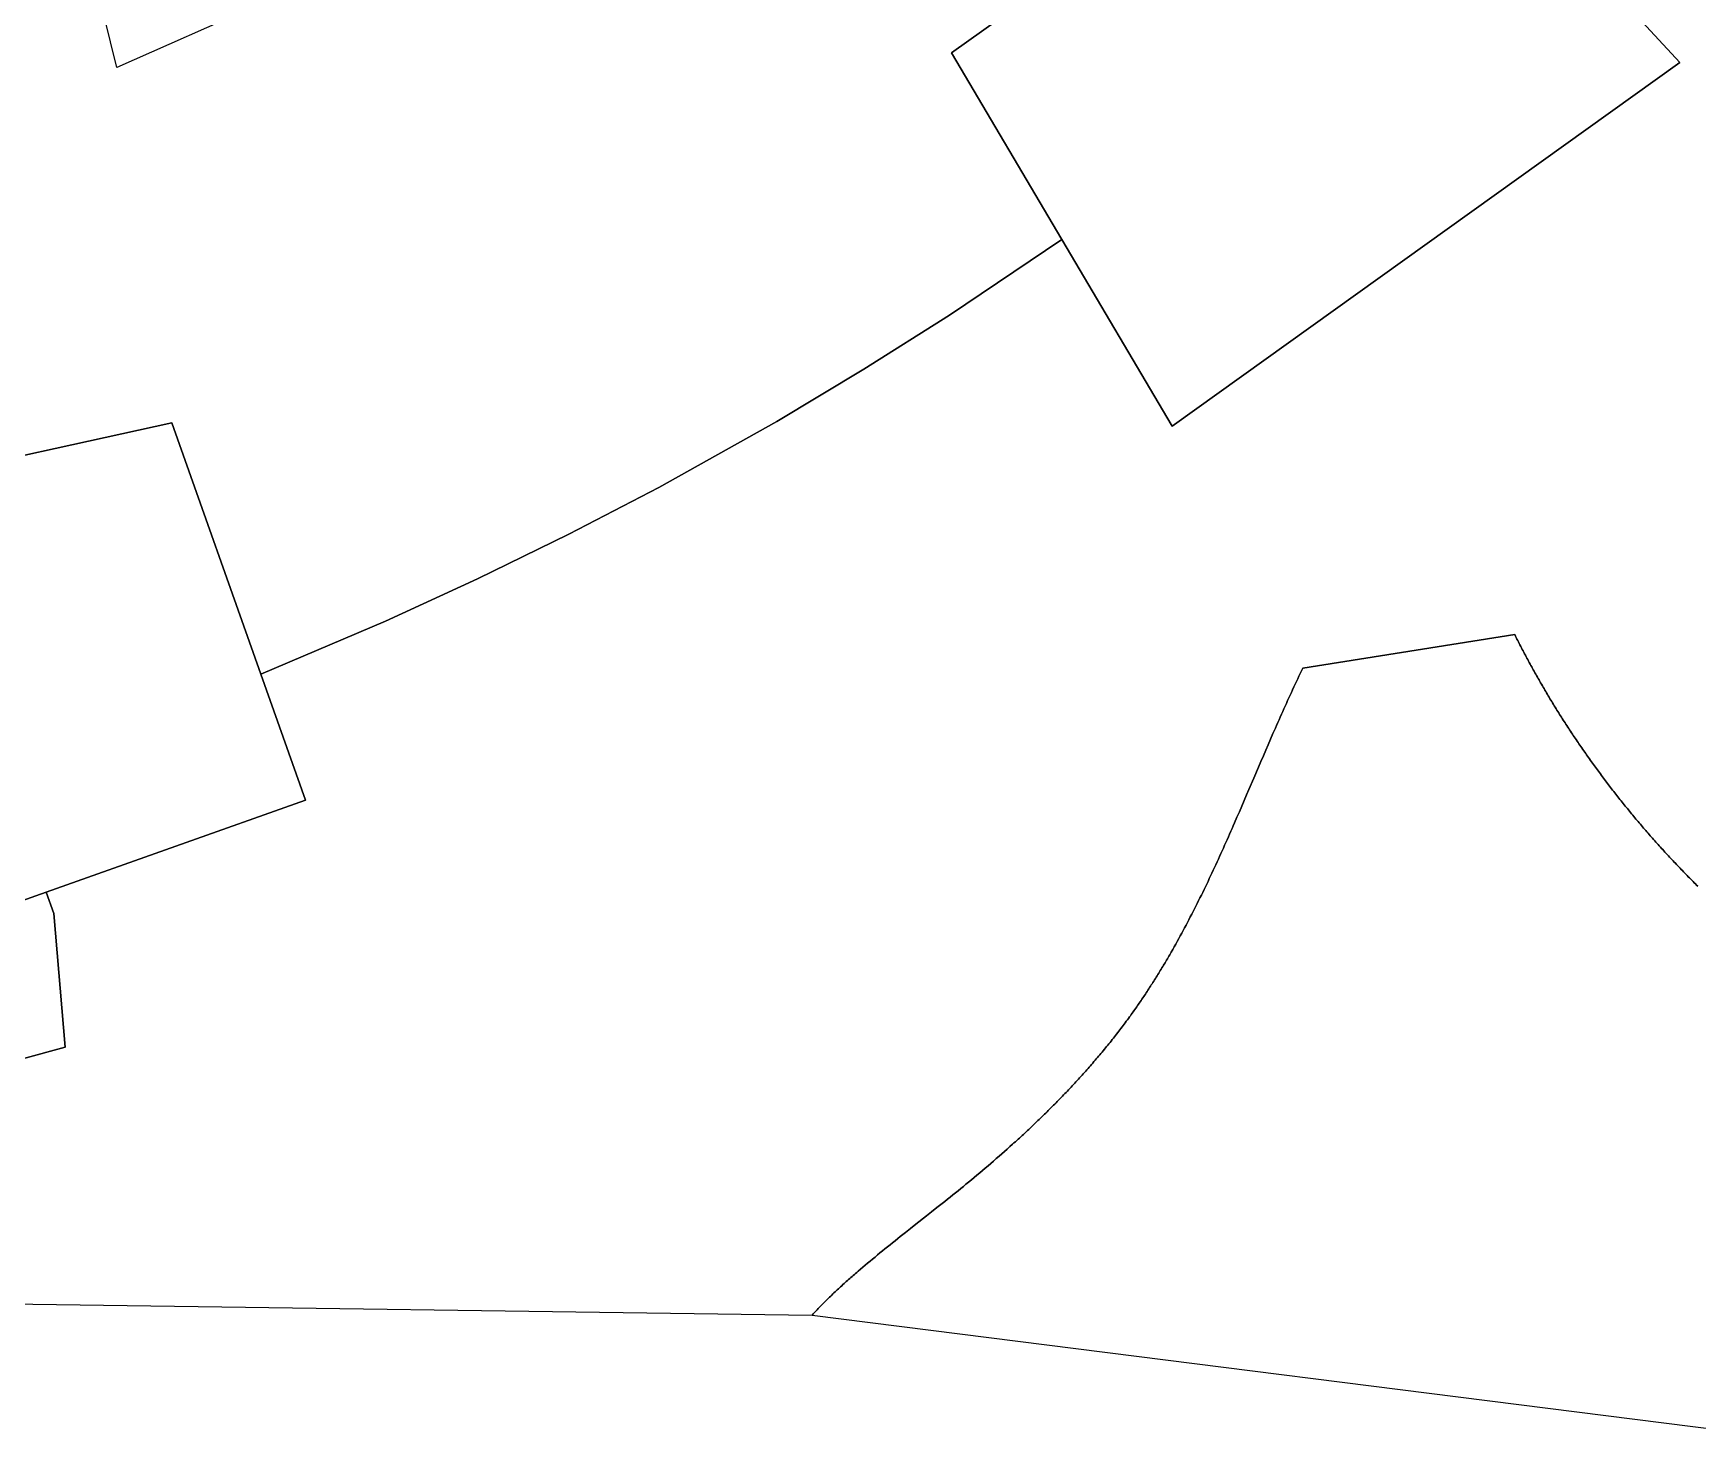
# Model space of a CAD drawing. Header units: millimetres. Extents: x 539514 to 908003, y -69769 to 203909.
# Drawn here: x 756701 to 800206, y -47941 to -11242 of the extents above; entities that cross this region are included whole.
import ezdxf

# ---------------------------------------------------------------- set-up
doc = ezdxf.new("R2010")
doc.units = ezdxf.units.MM
doc.layers.add('CLOSED_AREAS', color=7, linetype='Continuous')

msp = doc.modelspace()

# ---------------------------------------------------------------- linework, layer by layer
at = {"layer": 'CLOSED_AREAS'}
for points in [[(746534.617, -24450.098), (760323.195, -21420.633), (762650.787, -27989.857), (765905.134, -26607.681), (768314.781, -25500.498), (770696.081, -24333.6), (773047.554, -23107.715), (776133.943, -21382.77), (778410.184, -20022.273), (780651.816, -18605.467), (783584.405, -16630.328), (780697.702, -11748.011), (792044.94, -3679.641)], [(797001.332, -9043.533), (799740.984, -12008.44), (786470.325, -21511.322), (783584.405, -16630.328), (780651.816, -18605.467), (778410.184, -20022.273), (776133.943, -21382.77), (773047.554, -23107.715), (770696.081, -24333.6), (768314.781, -25500.498), (765905.134, -26607.681), (762650.787, -27989.857), (763817.91, -31283.878), (757041.933, -33684.713), (757239.225, -34241.538), (757530.709, -37739.352), (751118.052, -39488.258)], [(762586.478, -10496.905), (758887.697, -12134.59), (758390.902, -10117.143)], [(756073.287, -44443.493), (777060.166, -44734.978), (777085.794, -44707.161), (777111.581, -44679.384), (777137.528, -44651.647), (777163.631, -44623.948), (777189.891, -44596.288), (777216.305, -44568.665), (777242.872, -44541.079), (777269.591, -44513.529), (777296.459, -44486.014), (777323.477, -44458.534), (777350.641, -44431.088), (777377.952, -44403.675), (777405.406, -44376.294), (777433.004, -44348.945), (777460.743, -44321.628), (777488.621, -44294.341), (777516.639, -44267.083), (777544.793, -44239.855), (777573.083, -44212.654), (777601.507, -44185.482), (777630.064, -44158.336), (777658.753, -44131.217), (777687.571, -44104.123), (777716.517, -44077.054), (777745.591, -44050.009), (777774.789, -44022.987), (777804.112, -43995.988), (777833.558, -43969.011), (777863.125, -43942.056), (777892.811, -43915.121), (777922.616, -43888.205), (777952.537, -43861.309), (777982.574, -43834.432), (778012.725, -43807.572), (778042.988, -43780.73), (778073.363, -43753.904), (778103.847, -43727.093), (778134.439, -43700.298), (778165.138, -43673.516), (778195.942, -43646.749), (778226.849, -43619.994), (778257.859, -43593.251), (778320.181, -43539.8), (778382.895, -43486.389), (778445.989, -43433.012), (778509.452, -43379.665), (778573.272, -43326.341), (778637.438, -43273.035), (778701.938, -43219.741), (778766.761, -43166.454), (778831.895, -43113.168), (778897.328, -43059.878), (778963.049, -43006.577), (779029.047, -42953.26), (779095.309, -42899.922), (779161.824, -42846.557), (779228.581, -42793.16), (779295.568, -42739.724), (779362.774, -42686.244), (779430.186, -42632.715), (779497.794, -42579.131), (779633.548, -42471.775), (779769.945, -42364.132), (780044.296, -42147.803), (780182.064, -42039.027), (780320.105, -41929.785), (780389.198, -41874.974), (780458.324, -41820.03), (780527.473, -41764.947), (780596.631, -41709.719), (780665.788, -41654.341), (780734.931, -41598.806), (780804.051, -41543.11), (780873.134, -41487.247), (780942.169, -41431.211), (781011.145, -41374.996), (781080.05, -41318.597), (781148.872, -41262.009), (781221.839, -41201.717), (781294.694, -41141.204), (781367.431, -41080.47), (781440.045, -41019.516), (781512.53, -40958.34), (781584.88, -40896.943), (781657.089, -40835.324), (781729.152, -40773.483), (781801.063, -40711.42), (781872.816, -40649.134), (781944.405, -40586.625), (782015.824, -40523.893), (782087.069, -40460.938), (782158.132, -40397.759), (782229.009, -40334.356), (782299.693, -40270.728), (782334.961, -40238.831), (782370.178, -40206.877), (782405.345, -40174.866), (782440.46, -40142.8), (782475.522, -40110.677), (782510.532, -40078.499), (782545.487, -40046.263), (782580.388, -40013.972), (782615.233, -39981.624), (782650.022, -39949.219), (782684.755, -39916.758), (782719.429, -39884.241), (782754.046, -39851.667), (782788.604, -39819.036), (782823.102, -39786.349), (782857.54, -39753.605), (782891.916, -39720.805), (782926.231, -39687.948), (782960.483, -39655.034), (782994.672, -39622.063), (783028.796, -39589.035), (783062.857, -39555.951), (783096.851, -39522.81), (783130.78, -39489.612), (783164.641, -39456.357), (783198.435, -39423.045), (783232.161, -39389.676), (783265.817, -39356.249), (783299.404, -39322.766), (783332.92, -39289.226), (783366.365, -39255.628), (783399.738, -39221.974), (783433.039, -39188.262), (783466.266, -39154.493), (783499.418, -39120.666), (783532.497, -39086.783), (783565.499, -39052.842), (783598.425, -39018.843), (783631.275, -38984.787), (783664.046, -38950.674), (783696.739, -38916.503), (783729.353, -38882.275), (783761.887, -38847.989), (783794.341, -38813.645), (783826.713, -38779.244), (783859.003, -38744.785), (783891.21, -38710.269), (783923.334, -38675.694), (783955.374, -38641.062), (783987.328, -38606.373), (784019.197, -38571.625), (784050.98, -38536.819), (784082.676, -38501.956), (784114.283, -38467.035), (784145.803, -38432.055), (784177.232, -38397.018), (784208.572, -38361.923), (784239.822, -38326.769), (784270.98, -38291.558), (784302.045, -38256.288), (784333.018, -38220.96), (784363.897, -38185.574), (784394.682, -38150.13), (784425.372, -38114.627), (784455.966, -38079.066), (784486.464, -38043.447), (784516.865, -38007.769), (784547.167, -37972.033), (784577.371, -37936.239), (784607.476, -37900.386), (784637.48, -37864.474), (784667.384, -37828.504), (784697.186, -37792.476), (784726.886, -37756.389), (784756.483, -37720.243), (784785.977, -37684.038), (784815.366, -37647.775), (784844.649, -37611.453), (784873.827, -37575.072), (784902.899, -37538.632), (784931.863, -37502.134), (784960.719, -37465.577), (784989.466, -37428.96), (785018.104, -37392.285), (785046.632, -37355.551), (785075.049, -37318.757), (785103.354, -37281.905), (785131.547, -37244.994), (785159.626, -37208.023), (785187.592, -37170.993), (785215.444, -37133.904), (785243.18, -37096.756), (785270.801, -37059.549), (785298.304, -37022.282), (785325.691, -36984.956), (785352.959, -36947.571), (785376.85, -36914.631), (785400.651, -36881.645), (785424.36, -36848.615), (785447.979, -36815.539), (785471.507, -36782.418), (785494.947, -36749.253), (785518.297, -36716.043), (785541.559, -36682.79), (785564.733, -36649.493), (785587.82, -36616.153), (785610.82, -36582.769), (785633.733, -36549.343), (785656.561, -36515.874), (785679.303, -36482.363), (785701.96, -36448.811), (785724.533, -36415.216), (785747.022, -36381.58), (785769.428, -36347.904), (785791.751, -36314.186), (785813.991, -36280.428), (785836.15, -36246.63), (785858.227, -36212.792), (785880.224, -36178.915), (785902.14, -36144.998), (785923.977, -36111.042), (785945.734, -36077.048), (785967.412, -36043.015), (785989.012, -36008.944), (786010.534, -35974.835), (786031.979, -35940.689), (786053.348, -35906.505), (786074.64, -35872.285), (786095.856, -35838.028), (786116.997, -35803.734), (786138.063, -35769.405), (786159.055, -35735.039), (786179.974, -35700.638), (786200.819, -35666.202), (786221.591, -35631.731), (786242.292, -35597.226), (786262.92, -35562.686), (786283.478, -35528.112), (786303.964, -35493.504), (786324.381, -35458.863), (786344.728, -35424.189), (786365.006, -35389.482), (786385.215, -35354.742), (786405.356, -35319.97), (786445.435, -35250.33), (786485.248, -35180.565), (786524.799, -35110.676), (786564.091, -35040.667), (786603.13, -34970.538), (786641.917, -34900.294), (786680.459, -34829.935), (786718.759, -34759.465), (786756.82, -34688.885), (786794.648, -34618.198), (786832.246, -34547.407), (786869.617, -34476.513), (786906.767, -34405.52), (786943.7, -34334.428), (786980.418, -34263.242), (787016.927, -34191.962), (787053.23, -34120.592), (787089.332, -34049.133), (787125.236, -33977.588), (787160.947, -33905.96), (787196.469, -33834.25), (787231.805, -33762.461), (787266.96, -33690.595), (787301.938, -33618.655), (787336.743, -33546.643), (787371.378, -33474.562), (787405.849, -33402.413), (787440.158, -33330.198), (787474.311, -33257.922), (787508.311, -33185.584), (787542.162, -33113.189), (787575.869, -33040.738), (787609.435, -32968.233), (787642.864, -32895.678), (787676.161, -32823.074), (787709.329, -32750.423), (787742.373, -32677.728), (787775.296, -32604.992), (787808.103, -32532.216), (787840.798, -32459.403), (787873.385, -32386.555), (787905.867, -32313.675), (787938.25, -32240.765), (787970.536, -32167.827), (788002.731, -32094.863), (788034.837, -32021.877), (788066.86, -31948.87), (788098.803, -31875.844), (788162.466, -31729.746), (788225.858, -31583.603), (788289.012, -31437.433), (788351.961, -31291.254), (788414.737, -31145.085), (788477.372, -30998.945), (788602.35, -30706.825), (788727.156, -30415.045), (788789.575, -30269.329), (788852.048, -30123.753), (788914.608, -29978.336), (788977.287, -29833.098), (789040.118, -29688.056), (789103.132, -29543.229), (789134.719, -29470.902), (789166.364, -29398.636), (789198.071, -29326.433), (789229.844, -29254.295), (789261.687, -29182.226), (789293.605, -29110.226), (789325.602, -29038.299), (789357.681, -28966.447), (789389.846, -28894.671), (789422.103, -28822.976), (789454.454, -28751.362), (789486.903, -28679.832), (789519.456, -28608.388), (789552.115, -28537.034), (789584.886, -28465.77), (789617.771, -28394.6), (789650.776, -28323.525), (789683.903, -28252.549), (789717.158, -28181.673), (789750.544, -28110.9), (789784.065, -28040.232), (789817.725, -27969.671), (789851.529, -27899.22), (789885.481, -27828.881), (795423.685, -26954.428), (795442.992, -26993.121), (795462.376, -27031.788), (795481.837, -27070.429), (795501.374, -27109.043), (795520.989, -27147.63), (795540.68, -27186.191), (795560.448, -27224.724), (795580.291, -27263.23), (795600.212, -27301.709), (795620.208, -27340.16), (795640.28, -27378.583), (795660.428, -27416.979), (795680.652, -27455.347), (795700.952, -27493.686), (795721.327, -27531.997), (795741.777, -27570.28), (795762.303, -27608.534), (795782.904, -27646.759), (795803.579, -27684.955), (795824.33, -27723.122), (795845.155, -27761.26), (795866.055, -27799.368), (795887.03, -27837.447), (795908.078, -27875.495), (795929.201, -27913.514), (795950.399, -27951.503), (795971.67, -27989.462), (795993.015, -28027.39), (796014.434, -28065.288), (796035.926, -28103.154), (796057.492, -28140.99), (796079.131, -28178.795), (796100.844, -28216.569), (796122.629, -28254.311), (796144.488, -28292.022), (796166.419, -28329.701), (796188.423, -28367.348), (796210.5, -28404.964), (796232.65, -28442.547), (796254.871, -28480.097), (796277.165, -28517.616), (796299.531, -28555.101), (796321.969, -28592.554), (796344.479, -28629.974), (796367.061, -28667.36), (796389.714, -28704.714), (796412.439, -28742.034), (796435.235, -28779.32), (796458.103, -28816.573), (796481.041, -28853.791), (796504.051, -28890.976), (796527.131, -28928.126), (796550.282, -28965.242), (796573.504, -29002.323), (796596.796, -29039.37), (796620.159, -29076.382), (796643.592, -29113.358), (796667.095, -29150.3), (796690.668, -29187.206), (796714.311, -29224.076), (796738.023, -29260.911), (796761.806, -29297.71), (796785.657, -29334.474), (796809.579, -29371.2), (796833.569, -29407.891), (796857.629, -29444.545), (796881.757, -29481.163), (796905.954, -29517.743), (796930.221, -29554.287), (796954.555, -29590.794), (796978.959, -29627.263), (797003.43, -29663.695), (797027.97, -29700.089), (797052.578, -29736.445), (797077.254, -29772.764), (797101.998, -29809.045), (797126.81, -29845.287), (797151.689, -29881.491), (797176.636, -29917.656), (797201.65, -29953.783), (797226.732, -29989.87), (797251.88, -30025.919), (797277.096, -30061.929), (797302.378, -30097.899), (797327.728, -30133.829), (797353.143, -30169.72), (797378.626, -30205.572), (797404.174, -30241.383), (797429.789, -30277.154), (797455.471, -30312.884), (797481.218, -30348.575), (797507.031, -30384.224), (797532.909, -30419.833), (797558.854, -30455.401), (797584.864, -30490.927), (797610.939, -30526.413), (797637.08, -30561.857), (797663.285, -30597.259), (797689.556, -30632.62), (797715.891, -30667.939), (797742.292, -30703.216), (797768.757, -30738.45), (797795.286, -30773.642), (797821.88, -30808.792), (797848.538, -30843.899), (797875.26, -30878.963), (797902.047, -30913.984), (797928.897, -30948.961), (797955.811, -30983.896), (797982.788, -31018.787), (798009.829, -31053.634), (798036.934, -31088.437), (798064.101, -31123.197), (798091.332, -31157.912), (798118.626, -31192.583), (798145.983, -31227.21), (798173.402, -31261.792), (798200.884, -31296.329), (798228.429, -31330.821), (798256.036, -31365.268), (798283.705, -31399.67), (798311.437, -31434.026), (798339.23, -31468.337), (798367.086, -31502.602), (798395.003, -31536.821), (798422.981, -31570.995), (798451.022, -31605.122), (798479.123, -31639.202), (798507.286, -31673.236), (798535.51, -31707.223), (798563.795, -31741.164), (798592.141, -31775.057), (798620.548, -31808.904), (798649.015, -31842.703), (798677.543, -31876.454), (798706.131, -31910.158), (798734.78, -31943.814), (798763.489, -31977.422), (798792.257, -32010.982), (798821.086, -32044.493), (798849.974, -32077.956), (798878.922, -32111.371), (798907.93, -32144.737), (798936.997, -32178.053), (798966.123, -32211.321), (798995.308, -32244.54), (799024.552, -32277.709), (799053.856, -32310.828), (799083.218, -32343.898), (799112.638, -32376.918), (799142.117, -32409.888), (799171.655, -32442.807), (799201.251, -32475.677), (799230.905, -32508.495), (799260.617, -32541.263), (799290.387, -32573.98), (799320.214, -32606.647), (799350.1, -32639.262), (799380.042, -32671.825), (799410.043, -32704.338), (799440.1, -32736.798), (799470.215, -32769.207), (799500.386, -32801.564), (799530.615, -32833.868), (799560.9, -32866.121), (799591.242, -32898.321), (799621.641, -32930.468), (799652.096, -32962.563), (799682.607, -32994.604), (799713.174, -33026.593), (799743.798, -33058.528), (799774.477, -33090.41), (799805.212, -33122.238), (799836.002, -33154.013), (799866.849, -33185.734), (799897.75, -33217.401), (799928.707, -33249.013), (799959.719, -33280.571), (799990.786, -33312.075), (800021.908, -33343.524), (800053.085, -33374.918), (800084.316, -33406.257), (800115.602, -33437.541), (800146.942, -33468.77), (800178.337, -33499.943), (800209.786, -33531.061)], [(800209.786, -33531.061), (800178.337, -33499.943), (800146.942, -33468.77), (800115.602, -33437.541), (800084.316, -33406.257), (800053.085, -33374.918), (800021.908, -33343.524), (799990.786, -33312.075), (799959.719, -33280.571), (799928.707, -33249.013), (799897.75, -33217.401), (799866.849, -33185.734), (799836.002, -33154.013), (799805.212, -33122.238), (799774.477, -33090.41), (799743.798, -33058.528), (799713.174, -33026.593), (799682.607, -32994.604), (799652.096, -32962.563), (799621.641, -32930.468), (799591.242, -32898.321), (799560.9, -32866.121), (799530.615, -32833.868), (799500.386, -32801.564), (799470.215, -32769.207), (799440.1, -32736.798), (799410.043, -32704.338), (799380.042, -32671.825), (799350.1, -32639.262), (799320.214, -32606.647), (799290.387, -32573.98), (799260.617, -32541.263), (799230.905, -32508.495), (799201.251, -32475.677), (799171.655, -32442.807), (799142.117, -32409.888), (799112.638, -32376.918), (799083.218, -32343.898), (799053.856, -32310.828), (799024.552, -32277.709), (798995.308, -32244.54), (798966.123, -32211.321), (798936.997, -32178.053), (798907.93, -32144.737), (798878.922, -32111.371), (798849.974, -32077.956), (798821.086, -32044.493), (798792.257, -32010.982), (798763.489, -31977.422), (798734.78, -31943.814), (798706.131, -31910.158), (798677.543, -31876.454), (798649.015, -31842.703), (798620.548, -31808.904), (798592.141, -31775.057), (798563.795, -31741.164), (798535.51, -31707.223), (798507.286, -31673.236), (798479.123, -31639.202), (798451.022, -31605.122), (798422.981, -31570.995), (798395.003, -31536.821), (798367.086, -31502.602), (798339.23, -31468.337), (798311.437, -31434.026), (798283.705, -31399.67), (798256.036, -31365.268), (798228.429, -31330.821), (798200.884, -31296.329), (798173.402, -31261.792), (798145.983, -31227.21), (798118.626, -31192.583), (798091.332, -31157.912), (798064.101, -31123.197), (798036.934, -31088.437), (798009.829, -31053.634), (797982.788, -31018.787), (797955.811, -30983.896), (797928.897, -30948.961), (797902.047, -30913.984), (797875.26, -30878.963), (797848.538, -30843.899), (797821.88, -30808.792), (797795.286, -30773.642), (797768.757, -30738.45), (797742.292, -30703.216), (797715.891, -30667.939), (797689.556, -30632.62), (797663.285, -30597.259), (797637.08, -30561.857), (797610.939, -30526.413), (797584.864, -30490.927), (797558.854, -30455.401), (797532.909, -30419.833), (797507.031, -30384.224), (797481.218, -30348.575), (797455.471, -30312.884), (797429.789, -30277.154), (797404.174, -30241.383), (797378.626, -30205.572), (797353.143, -30169.72), (797327.728, -30133.829), (797302.378, -30097.899), (797277.096, -30061.929), (797251.88, -30025.919), (797226.732, -29989.87), (797201.65, -29953.783), (797176.636, -29917.656), (797151.689, -29881.491), (797126.81, -29845.287), (797101.998, -29809.045), (797077.254, -29772.764), (797052.578, -29736.445), (797027.97, -29700.089), (797003.43, -29663.695), (796978.959, -29627.263), (796954.555, -29590.794), (796930.221, -29554.287), (796905.954, -29517.743), (796881.757, -29481.163), (796857.629, -29444.545), (796833.569, -29407.891), (796809.579, -29371.2), (796785.657, -29334.474), (796761.806, -29297.71), (796738.023, -29260.911), (796714.311, -29224.076), (796690.668, -29187.206), (796667.095, -29150.3), (796643.592, -29113.358), (796620.159, -29076.382), (796596.796, -29039.37), (796573.504, -29002.323), (796550.282, -28965.242), (796527.131, -28928.126), (796504.051, -28890.976), (796481.041, -28853.791), (796458.103, -28816.573), (796435.235, -28779.32), (796412.439, -28742.034), (796389.714, -28704.714), (796367.061, -28667.36), (796344.479, -28629.974), (796321.969, -28592.554), (796299.531, -28555.101), (796277.165, -28517.616), (796254.871, -28480.097), (796232.65, -28442.547), (796210.5, -28404.964), (796188.423, -28367.348), (796166.419, -28329.701), (796144.488, -28292.022), (796122.629, -28254.311), (796100.844, -28216.569), (796079.131, -28178.795), (796057.492, -28140.99), (796035.926, -28103.154), (796014.434, -28065.288), (795993.015, -28027.39), (795971.67, -27989.462), (795950.399, -27951.503), (795929.201, -27913.514), (795908.078, -27875.495), (795887.03, -27837.447), (795866.055, -27799.368), (795845.155, -27761.26), (795824.33, -27723.122), (795803.579, -27684.955), (795782.904, -27646.759), (795762.303, -27608.534), (795741.777, -27570.28), (795721.327, -27531.997), (795700.952, -27493.686), (795680.652, -27455.347), (795660.428, -27416.979), (795640.28, -27378.583), (795620.208, -27340.16), (795600.212, -27301.709), (795580.291, -27263.23), (795560.448, -27224.724), (795540.68, -27186.191), (795520.989, -27147.63), (795501.374, -27109.043), (795481.837, -27070.429), (795462.376, -27031.788), (795442.992, -26993.121), (795423.685, -26954.428), (789885.481, -27828.881), (789851.529, -27899.22), (789817.725, -27969.671), (789784.065, -28040.232), (789750.544, -28110.9), (789717.158, -28181.673), (789683.903, -28252.549), (789650.776, -28323.525), (789617.771, -28394.6), (789584.886, -28465.77), (789552.115, -28537.034), (789519.456, -28608.388), (789486.903, -28679.832), (789454.454, -28751.362), (789422.103, -28822.976), (789389.846, -28894.671), (789357.681, -28966.447), (789325.602, -29038.299), (789293.605, -29110.226), (789261.687, -29182.226), (789229.844, -29254.295), (789198.071, -29326.433), (789166.364, -29398.636), (789134.719, -29470.902), (789103.132, -29543.229), (789040.118, -29688.056), (788977.287, -29833.098), (788914.608, -29978.336), (788852.048, -30123.753), (788789.575, -30269.329), (788727.156, -30415.045), (788602.35, -30706.825), (788477.372, -30998.945), (788414.737, -31145.085), (788351.961, -31291.254), (788289.012, -31437.433), (788225.858, -31583.603), (788162.466, -31729.746), (788098.803, -31875.844), (788066.86, -31948.87), (788034.837, -32021.877), (788002.731, -32094.863), (787970.536, -32167.827), (787938.25, -32240.765), (787905.867, -32313.675), (787873.385, -32386.555), (787840.798, -32459.403), (787808.103, -32532.216), (787775.296, -32604.992), (787742.373, -32677.728), (787709.329, -32750.423), (787676.161, -32823.074), (787642.864, -32895.678), (787609.435, -32968.233), (787575.869, -33040.738), (787542.162, -33113.189), (787508.311, -33185.584), (787474.311, -33257.922), (787440.158, -33330.198), (787405.849, -33402.413), (787371.378, -33474.562), (787336.743, -33546.643), (787301.938, -33618.655), (787266.96, -33690.595), (787231.805, -33762.461), (787196.469, -33834.25), (787160.947, -33905.96), (787125.236, -33977.588), (787089.332, -34049.133), (787053.23, -34120.592), (787016.927, -34191.962), (786980.418, -34263.242), (786943.7, -34334.428), (786906.767, -34405.52), (786869.617, -34476.513), (786832.246, -34547.407), (786794.648, -34618.198), (786756.82, -34688.885), (786718.759, -34759.465), (786680.459, -34829.935), (786641.917, -34900.294), (786603.13, -34970.538), (786564.091, -35040.667), (786524.799, -35110.676), (786485.248, -35180.565), (786445.435, -35250.33), (786405.356, -35319.97), (786385.215, -35354.742), (786365.006, -35389.482), (786344.728, -35424.189), (786324.381, -35458.863), (786303.964, -35493.504), (786283.478, -35528.112), (786262.92, -35562.686), (786242.292, -35597.226), (786221.591, -35631.731), (786200.819, -35666.202), (786179.974, -35700.638), (786159.055, -35735.039), (786138.063, -35769.405), (786116.997, -35803.734), (786095.856, -35838.028), (786074.64, -35872.285), (786053.348, -35906.505), (786031.979, -35940.689), (786010.534, -35974.835), (785989.012, -36008.944), (785967.412, -36043.015), (785945.734, -36077.048), (785923.977, -36111.042), (785902.14, -36144.998), (785880.224, -36178.915), (785858.227, -36212.792), (785836.15, -36246.63), (785813.991, -36280.428), (785791.751, -36314.186), (785769.428, -36347.904), (785747.022, -36381.58), (785724.533, -36415.216), (785701.96, -36448.811), (785679.303, -36482.363), (785656.561, -36515.874), (785633.733, -36549.343), (785610.82, -36582.769), (785587.82, -36616.153), (785564.733, -36649.493), (785541.559, -36682.79), (785518.297, -36716.043), (785494.947, -36749.253), (785471.507, -36782.418), (785447.979, -36815.539), (785424.36, -36848.615), (785400.651, -36881.645), (785376.85, -36914.631), (785352.959, -36947.571), (785325.691, -36984.956), (785298.304, -37022.282), (785270.801, -37059.549), (785243.18, -37096.756), (785215.444, -37133.904), (785187.592, -37170.993), (785159.626, -37208.023), (785131.547, -37244.994), (785103.354, -37281.905), (785075.049, -37318.757), (785046.632, -37355.551), (785018.104, -37392.285), (784989.466, -37428.96), (784960.719, -37465.577), (784931.863, -37502.134), (784902.899, -37538.632), (784873.827, -37575.072), (784844.649, -37611.453), (784815.366, -37647.775), (784785.977, -37684.038), (784756.483, -37720.243), (784726.886, -37756.389), (784697.186, -37792.476), (784667.384, -37828.504), (784637.48, -37864.474), (784607.476, -37900.386), (784577.371, -37936.239), (784547.167, -37972.033), (784516.865, -38007.769), (784486.464, -38043.447), (784455.966, -38079.066), (784425.372, -38114.627), (784394.682, -38150.13), (784363.897, -38185.574), (784333.018, -38220.96), (784302.045, -38256.288), (784270.98, -38291.558), (784239.822, -38326.769), (784208.572, -38361.923), (784177.232, -38397.018), (784145.803, -38432.055), (784114.283, -38467.035), (784082.676, -38501.956), (784050.98, -38536.819), (784019.197, -38571.625), (783987.328, -38606.373), (783955.374, -38641.062), (783923.334, -38675.694), (783891.21, -38710.269), (783859.003, -38744.785), (783826.713, -38779.244), (783794.341, -38813.645), (783761.887, -38847.989), (783729.353, -38882.275), (783696.739, -38916.503), (783664.046, -38950.674), (783631.275, -38984.787), (783598.425, -39018.843), (783565.499, -39052.842), (783532.497, -39086.783), (783499.418, -39120.666), (783466.266, -39154.493), (783433.039, -39188.262), (783399.738, -39221.974), (783366.365, -39255.628), (783332.92, -39289.226), (783299.404, -39322.766), (783265.817, -39356.249), (783232.161, -39389.676), (783198.435, -39423.045), (783164.641, -39456.357), (783130.78, -39489.612), (783096.851, -39522.81), (783062.857, -39555.951), (783028.796, -39589.035), (782994.672, -39622.063), (782960.483, -39655.034), (782926.231, -39687.948), (782891.916, -39720.805), (782857.54, -39753.605), (782823.102, -39786.349), (782788.604, -39819.036), (782754.046, -39851.667), (782719.429, -39884.241), (782684.755, -39916.758), (782650.022, -39949.219), (782615.233, -39981.624), (782580.388, -40013.972), (782545.487, -40046.263), (782510.532, -40078.499), (782475.522, -40110.677), (782440.46, -40142.8), (782405.345, -40174.866), (782370.178, -40206.877), (782334.961, -40238.831), (782299.693, -40270.728), (782229.009, -40334.356), (782158.132, -40397.759), (782087.069, -40460.938), (782015.824, -40523.893), (781944.405, -40586.625), (781872.816, -40649.134), (781801.063, -40711.42), (781729.152, -40773.483), (781657.089, -40835.324), (781584.88, -40896.943), (781512.53, -40958.34), (781440.045, -41019.516), (781367.431, -41080.47), (781294.694, -41141.204), (781221.839, -41201.717), (781148.872, -41262.009), (781080.05, -41318.597), (781011.145, -41374.996), (780942.169, -41431.211), (780873.134, -41487.247), (780804.051, -41543.11), (780734.931, -41598.806), (780665.788, -41654.341), (780596.631, -41709.719), (780527.473, -41764.947), (780458.324, -41820.03), (780389.198, -41874.974), (780320.105, -41929.785), (780182.064, -42039.027), (780044.296, -42147.803), (779769.945, -42364.132), (779633.548, -42471.775), (779497.794, -42579.131), (779430.186, -42632.715), (779362.774, -42686.244), (779295.568, -42739.724), (779228.581, -42793.16), (779161.824, -42846.557), (779095.309, -42899.922), (779029.047, -42953.26), (778963.049, -43006.577), (778897.328, -43059.878), (778831.895, -43113.168), (778766.761, -43166.454), (778701.938, -43219.741), (778637.438, -43273.035), (778573.272, -43326.341), (778509.452, -43379.665), (778445.989, -43433.012), (778382.895, -43486.389), (778320.181, -43539.8), (778257.859, -43593.251), (778226.849, -43619.994), (778195.942, -43646.749), (778165.138, -43673.516), (778134.439, -43700.298), (778103.847, -43727.093), (778073.363, -43753.904), (778042.988, -43780.73), (778012.725, -43807.572), (777982.574, -43834.432), (777952.537, -43861.309), (777922.616, -43888.205), (777892.811, -43915.121), (777863.125, -43942.056), (777833.558, -43969.011), (777804.112, -43995.988), (777774.789, -44022.987), (777745.591, -44050.009), (777716.517, -44077.054), (777687.571, -44104.123), (777658.753, -44131.217), (777630.064, -44158.336), (777601.507, -44185.482), (777573.083, -44212.654), (777544.793, -44239.855), (777516.639, -44267.083), (777488.621, -44294.341), (777460.743, -44321.628), (777433.004, -44348.945), (777405.406, -44376.294), (777377.952, -44403.675), (777350.641, -44431.088), (777323.477, -44458.534), (777296.459, -44486.014), (777269.591, -44513.529), (777242.872, -44541.079), (777216.305, -44568.665), (777189.891, -44596.288), (777163.631, -44623.948), (777137.528, -44651.647), (777111.581, -44679.384), (777085.794, -44707.161), (777060.166, -44734.978), (802419.311, -47941.307)], [(751118.052, -39488.258), (757530.709, -37739.352), (757239.225, -34241.538), (757041.933, -33684.713), (749175.882, -36471.779)]]:
    msp.add_lwpolyline(points, dxfattribs=at)
for points in [[(792044.94, -3679.641), (780697.702, -11748.011), (783584.405, -16630.328), (786470.325, -21511.322), (799740.984, -12008.44), (797001.332, -9043.533), (795275.013, -7175.287)], [(747766.86, -30058.66), (749175.882, -36471.779), (757041.933, -33684.713), (763817.91, -31283.878), (762650.787, -27989.857), (760323.195, -21420.633), (746534.617, -24450.098)]]:
    msp.add_lwpolyline(points, close=True, dxfattribs=at)

doc.saveas('drawing.dxf')
